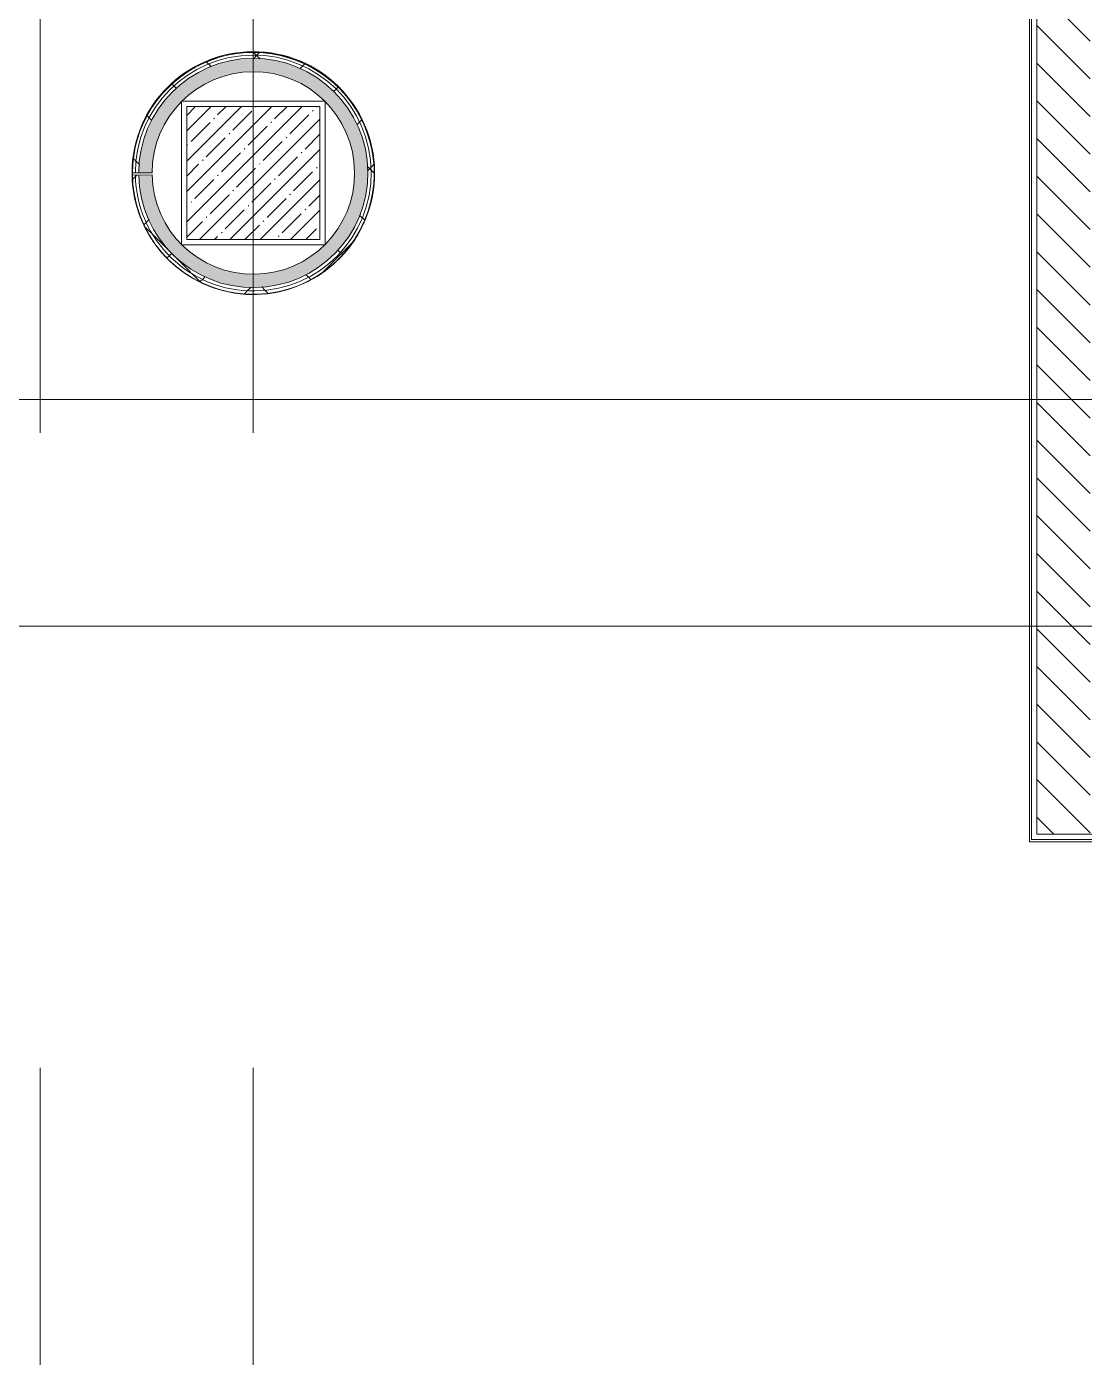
# Model space of a CAD drawing. Header units: millimetres. Extents: x -7229 to 200285, y -8553 to 29000.
# Drawn here: x 143765 to 147734, y 18558 to 23549 of the extents above; entities that cross this region are included whole.
import ezdxf

# ---------------------------------------------------------------- set-up
doc = ezdxf.new("R2010")
doc.units = ezdxf.units.MM
doc.linetypes.add('Осевая', pattern=[15875, 3175, -2381.25, 7937.5, -2381.25])
for name, color, linetype, lineweight, true_color in [('A-FLOR-3', 7, 'Continuous', 9, 0xaaaaaa), ('I-WALL-4', 7, 'Continuous', 9, 0xe7e7e7), ('I-WALL-5', 7, 'Continuous', 9, 0xfefcd8)]:
    doc.layers.add(name, color=color, linetype=linetype, lineweight=lineweight, true_color=true_color)
for name, color, linetype, lineweight in [('A-WALL-4', 7, 'Continuous', 13), ('I-WALL-7', 7, 'Continuous', 9), ('S-COLS-2', 7, 'Continuous', 9), ('Оси-2', 7, 'Осевая', 9)]:
    doc.layers.add(name, color=color, linetype=linetype, lineweight=lineweight)
pattern_1 = [(45, (96155.96, 0), (-106.066, 106.066), []), (135, (96155.96, 0), (-106.066, -106.066), [])]

# ---------------------------------------------------------------- blocks, each defined once
blk = doc.blocks.new('BSC_Колонна _Прямоугольная - 500х500-V168-План монтажа зашивок 1 этажа  в осях 12-23 лист 1')
at = {"layer": 'S-COLS-2'}
h = blk.add_hatch(dxfattribs=at)
h.set_pattern_fill('FP_158', color=256, style=0, pattern_type=2)
h.set_pattern_definition([(45, (-48460, -23000), (-57.02463, 57.02463), []), (45, (-48402.975, -23000), (-57.02463, 57.02463), [100.806, -20.161, 3.353, -16.808])])
h.paths.add_polyline_path([(-250, -250), (250, -250), (250, 250), (-250, 250), (-250, -50.7)])
for p, q in [((250, 250), (-250, 250)), ((-250, 250), (-250, -250)), ((250, -250), (250, 250)), ((-250, -250), (250, -250))]:
    blk.add_line(p, q, dxfattribs=at)

msp = doc.modelspace()

# ---------------------------------------------------------------- hatches: boundary and pattern name
at = {"layer": 'I-WALL-4'}
msp.add_hatch(color=256, dxfattribs=at).paths.add_polyline_path([(144603.9, 22570.2), (144676.5, 22574.3), (144747.4, 22590.6), (144814.5, 22618.6), (144875.9, 22657.5), (144929.9, 22706.2), (144974.9, 22763.3), (145009.7, 22827.1), (145033.2, 22895.9), (145044.7, 22969.6), (145044.1, 23040.4), (145031.1, 23112), (145006.3, 23180.3), (144968.7, 23245.5), (144924.2, 23299.8), (144869.3, 23347.4), (144807.2, 23385.1), (144739.5, 23411.9), (144668.4, 23426.8), (144595.7, 23429.5), (144523.6, 23420), (144454.2, 23398.4), (144389.4, 23365.5), (144331, 23322.1), (144280.8, 23269.4), (144239.7, 23207.9), (144210.4, 23142.8), (144192.1, 23072.5), (144186.6, 23000), (144236, 23000.8), (144242, 23067.6), (144260, 23133.1), (144289.4, 23194.4), (144331, 23251.1), (144378.2, 23296.4), (144434.8, 23334), (144500.3, 23361.7), (144563.3, 23376.3), (144631.1, 23379.7), (144698.5, 23370.9), (144763.2, 23350.3), (144823.2, 23318.5), (144876.6, 23276.5), (144924.2, 23221.5), (144957, 23167.7), (144981.4, 23104.3), (144994.1, 23037.6), (144994.1, 22965.9), (144983.3, 22902.7), (144960.1, 22838.9), (144925.9, 22780.2), (144881.8, 22728.5), (144829.3, 22685.5), (144769.9, 22652.6), (144705.6, 22630.7), (144638.4, 22620.7), (144570.5, 22622.7), (144504.1, 22636.8), (144437.5, 22664.9), (144383.9, 22699.1), (144334.1, 22745.2), (144293.2, 22799.4), (144262.6, 22860.1), (144243.4, 22925.2), (144236, 22992.8), (144186, 22991.8), (144193.6, 22919.5), (144213.2, 22849.5), (144246.1, 22781.2), (144286, 22724.2), (144337.2, 22672.6), (144396.4, 22630.3), (144461.8, 22598.6), (144531.7, 22578.3), (144570.5, 22574)])
at = {"layer": 'I-WALL-5'}
h = msp.add_hatch(color=256, dxfattribs=at)
h.paths.add_polyline_path([(145065.2, 22930.9), (145065.9, 22934.2), (145064.9, 22934.1), (145065.2, 22931)])
h.paths.add_polyline_path([(144161.4, 22998.6), (144162.4, 22998.6), (144161.4, 22998.6)])
h.paths.add_polyline_path([(145042, 23154.2), (145042.5, 23155.4), (145041.9, 23154.4)])
h.paths.add_polyline_path([(145010.8, 23221.7), (145011.3, 23222.8), (145010.7, 23221.9)])
h.paths.add_polyline_path([(144969, 23283.3), (144969.4, 23284.3), (144968.9, 23283.4)])
h = msp.add_hatch(color=256, dxfattribs=at)
h.paths.add_polyline_path([(144310.9, 22662.8), (144258.7, 22718.9), (144219.7, 22778.5), (144216.3, 22783.7), (144219.1, 22777.5), (144261.7, 22714.3), (144310.9, 22661.6)])
h.paths.add_polyline_path([(144583.7, 22545.1), (144665.1, 22547.1), (144736.4, 22560.5), (144806.6, 22586.1), (144875.9, 22626.3), (144929.9, 22669.9), (144980, 22726.3), (145021.1, 22793), (145019.2, 22790.9), (144974.9, 22722.1), (144928.2, 22669.7), (144868.1, 22621.8), (144803.4, 22585.6), (144730.5, 22559.9), (144659.2, 22547.1), (144583.7, 22546.2), (144508.9, 22557.8), (144437.1, 22581.8), (144367.4, 22619.5), (144373.2, 22614.5), (144439.7, 22579.8), (144510.9, 22556.5), (144577.8, 22546.1)])
h.paths.add_polyline_path([(144188.8, 22844.5), (144189.6, 22845.1), (144186.4, 22851.6), (144188.5, 22845.1)])
h.paths.add_polyline_path([(144169.3, 22916.8), (144170.3, 22917.1), (144167.1, 22932.3), (144169.2, 22917.1)])
h.paths.add_polyline_path([(144162, 22991.3), (144163, 22991.6), (144162, 22991.6)])
at = {"layer": 'I-WALL-7'}
h = msp.add_hatch(dxfattribs=at)
h.set_pattern_fill('FP_136', color=256, style=0, pattern_type=2)
h.set_pattern_definition([(135, (96155.96, 0), (-70.71068, -70.71068), [])])
h.paths.add_polyline_path([(147756, 20520), (147756, 23970), (147556, 23970), (147556, 20520), (147633.9, 20520)])
h.paths.add_polyline_path([(147556, 24970), (147756, 24970), (147756, 25550), (147556, 25550), (147556, 25520)])
h.paths.add_polyline_path([(147633.9, 26500), (147756, 26500), (147756, 26900), (147556, 26900), (147556, 26500)])
h = msp.add_hatch(dxfattribs=at)
h.set_pattern_fill('FP_179', color=256, style=0, pattern_type=2)
h.set_pattern_definition(pattern_1)
h.paths.add_polyline_path([(144585, 22546.1), (144659.9, 22547.1), (144737.4, 22561.9), (144804.9, 22586.3), (144873.2, 22625.4), (144929.9, 22671.4), (144980, 22728.2), (145021.1, 22795.6), (145049.1, 22861.9), (145065, 22931.7), (145065.5, 22934.2), (145065.8, 22934.2), (145070.4, 23010.1), (145062.7, 23084.1), (145042.9, 23156.1), (145010.6, 23225.5), (144968.7, 23286.6), (144917.4, 23340.3), (144857.4, 23385.1), (144792.2, 23419.1), (144721.6, 23442.3), (144648.2, 23453.6), (144572.9, 23452.7), (144499.7, 23439.7), (144429.7, 23414.9), (144360.7, 23376.1), (144303.6, 23330.4), (144254.2, 23275.4), (144214.2, 23213), (144184.3, 23142.8), (144167, 23072.7), (144161, 23000), (144173.5, 23000), (144179.8, 23074.6), (144198.6, 23147), (144229.3, 23215.2), (144271.1, 23277.3), (144326.2, 23334), (144383.5, 23376.4), (144454.2, 23411.5), (144523.6, 23432.5), (144595.7, 23442), (144669.9, 23439.2), (144743.1, 23423.8), (144817.6, 23393.4), (144876.7, 23357.5), (144933.2, 23308.5), (144982.2, 23247.9), (145019.6, 23180.3), (145044.1, 23110.5), (145056.5, 23037.6), (145057.2, 22966.8), (145044.7, 22891.3), (145019.2, 22818.6), (144985.4, 22756.4), (144939, 22697.6), (144881.8, 22646.5), (144814.5, 22605.1), (144747.4, 22577.8), (144676.5, 22561.8), (144602.8, 22557.8), (144529.2, 22566.1), (144451.9, 22589.6), (144390, 22619.5), (144329.1, 22663.1), (144275.1, 22718.1), (144230.9, 22782.8), (144200, 22850.2), (144180.6, 22923.3), (144173.5, 22991.6), (144161, 22991.3), (144169, 22922.1), (144168.2, 22921.3), (144168.7, 22916.6), (144188.4, 22847.9), (144187.8, 22846.6), (144188.4, 22844.5), (144220.3, 22777.5), (144261.7, 22714.5), (144313.6, 22660), (144373.2, 22615.1), (144439.7, 22580.5), (144510.9, 22557.3), (144584.3, 22546.2)])
h.paths.add_polyline_path([(144168.5, 23072.7), (144167.5, 23072.9), (144168.5, 23072.7)])
h.paths.add_polyline_path([(144186.6, 23144.8), (144185.7, 23145.2), (144187.6, 23147)])
h.paths.add_polyline_path([(144216.3, 23213), (144215.5, 23213.6), (144217.7, 23215.2)])
h.paths.add_polyline_path([(144256.8, 23275.5), (144256.5, 23276.7), (144258.4, 23277.3)])
h.paths.add_polyline_path([(144916.5, 23339.3), (144912.7, 23341.1), (144913.3, 23341.8)])
h.paths.add_polyline_path([(144855.9, 23384.3), (144851.3, 23385.6), (144854.3, 23385.1)])
h.paths.add_polyline_path([(144788.8, 23418.6), (144783.9, 23419.2), (144772.9, 23423.8)])
h = msp.add_hatch(dxfattribs=at)
h.set_pattern_fill('FP_179', color=256, style=0, pattern_type=2)
h.set_pattern_definition(pattern_1)
h.paths.add_polyline_path([(144603.6, 22557.7), (144678.3, 22561.9), (144751.2, 22578.7), (144820.2, 22607.5), (144883.5, 22647.5), (144941.5, 22700.8), (144985.4, 22756.4), (145022.8, 22827.1), (145045.3, 22892.9), (145057.2, 22967.7), (145056.5, 23041.6), (145041.8, 23119.1), (145017.7, 23185.6), (144980.7, 23250.6), (144933.2, 23308.5), (144876.6, 23357.6), (144807.2, 23398.5), (144739.5, 23424.6), (144668.4, 23439.3), (144595.1, 23442), (144514.4, 23430.1), (144449.5, 23410), (144378.2, 23372.7), (144321.8, 23330.4), (144269.8, 23275.4), (144226.6, 23209.1), (144197.5, 23142.8), (144179.6, 23072.7), (144173.5, 23000), (144186, 23000.9), (144192.7, 23074.6), (144212.2, 23147), (144242.8, 23213), (144280.8, 23269.4), (144331, 23322.1), (144389.4, 23365.5), (144454.2, 23398.4), (144523.6, 23420), (144595.7, 23429.5), (144669.9, 23426.5), (144743.1, 23410.4), (144812.7, 23381.8), (144869.3, 23347.4), (144924.2, 23299.8), (144970.3, 23243.5), (145006.3, 23180.3), (145031.1, 23112), (145044.1, 23037.6), (145044.1, 22963.4), (145032.1, 22892.9), (145009.7, 22827.1), (144974.9, 22763.3), (144929.1, 22705.4), (144870.3, 22653.9), (144814.5, 22618.6), (144747.4, 22590.6), (144676.5, 22574.3), (144603.6, 22570.2), (144529.2, 22579.1), (144457.3, 22600.7), (144396.4, 22630.3), (144334.1, 22675.8), (144286, 22724.2), (144243.9, 22784.5), (144213, 22850.2), (144193.6, 22919.5), (144186, 22991.8), (144173.5, 22991.6), (144181.3, 22917.1), (144201.5, 22845.1), (144233.5, 22777.5), (144276.5, 22716.2), (144329.3, 22662.9), (144395.3, 22617), (144461.8, 22585.6), (144531.7, 22565.8), (144602.8, 22557.8)])

# ---------------------------------------------------------------- linework, layer by layer
at = {"layer": 'A-FLOR-3'}
for p, q in [((144346, 23265.4), (144346, 22734.2)), ((144882.4, 23270), (144350.7, 23270)), ((144886, 22733.3), (144886, 23266)), ((144350.5, 22730), (144883.1, 22730))]:
    msp.add_line(p, q, dxfattribs=at)
at = {"layer": 'A-WALL-4'}
for radius in [442.5, 430]:
    msp.add_arc((144616, 23000), radius, 181.0922, 180, dxfattribs=at)
at = {"layer": 'I-WALL-7'}
for p, q in [((147528, 25550), (147528, 20492)), ((147536, 20500), (147536, 25550)), ((147556, 25520), (147556, 20520)), ((144161, 23000), (144236, 23000)), ((144236, 22992.8), (144161, 22991.3)), ((145049, 22860.4), (145048.1, 22860.7)), ((145048.4, 22861.7), (145049.3, 22861.4)), ((147556, 20520), (154086, 20520)), ((147528, 20492), (154058, 20492)), ((154066, 20500), (147536, 20500))]:
    msp.add_line(p, q, dxfattribs=at)
for centre, radius, start, end in [((144616, 23000), 455, 181.0922, 180), ((144616, 22998.5), 454.6, 342.4417, 179.9986), ((144616, 22998.5), 453.6, 342.4417, 179.9986), ((144616, 23000), 380, 181.0922, 180), ((144616, 22998.6), 454.6, 180, 342.3016), ((144616, 22998.6), 453.6, 180, 342.3016)]:
    msp.add_arc(centre, radius, start, end, dxfattribs=at)
at = {"layer": 'Оси-2'}
for p, q in [((143816, 593.7), (143816, 24898.1)), ((144616, 593.7), (144616, 24898.1)), ((135332.1, 22150), (178356, 22150)), ((135332.1, 21300), (178356, 21300))]:
    msp.add_line(p, q, dxfattribs=at)

# ---------------------------------------------------------------- block references
at = {"layer": 'S-COLS-2'}
msp.add_blockref('BSC_Колонна _Прямоугольная - 500х500-V168-План монтажа зашивок 1 этажа  в осях 12-23 лист 1', (144616, 23000), dxfattribs=at)

doc.saveas('drawing.dxf')
